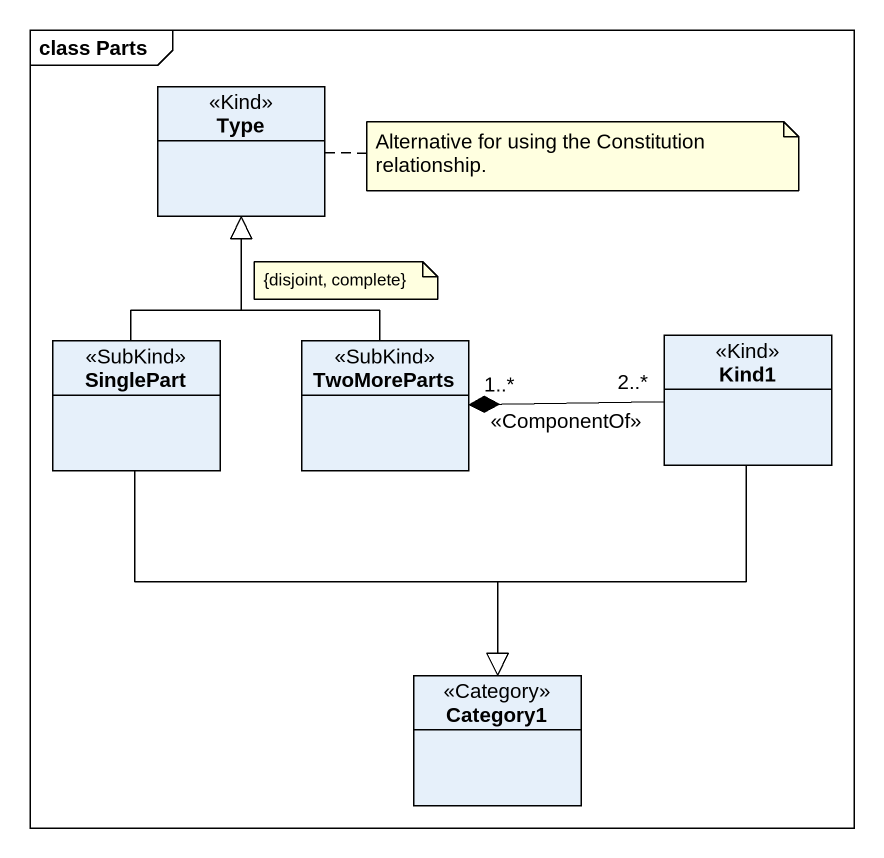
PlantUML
@startuml
mainframe class Parts
hide circle
hide empty members
class Type <<Kind>>
class SinglePart <<SubKind>>
class TwoMoreParts <<SubKind>>
class Kind1 <<Kind>>
class Category1 <<Category>>
SinglePart -up-|> Type
SinglePart --|> Category1
TwoMoreParts -up-|> Type
TwoMoreParts "1..*" *-right- "2..*" Kind1 : <<ComponentOf>>
Kind1 --|> Category1
note right of Type : Alternative for using the Constitution relationship.
note as N2
  {disjoint, complete}
end note
@enduml
